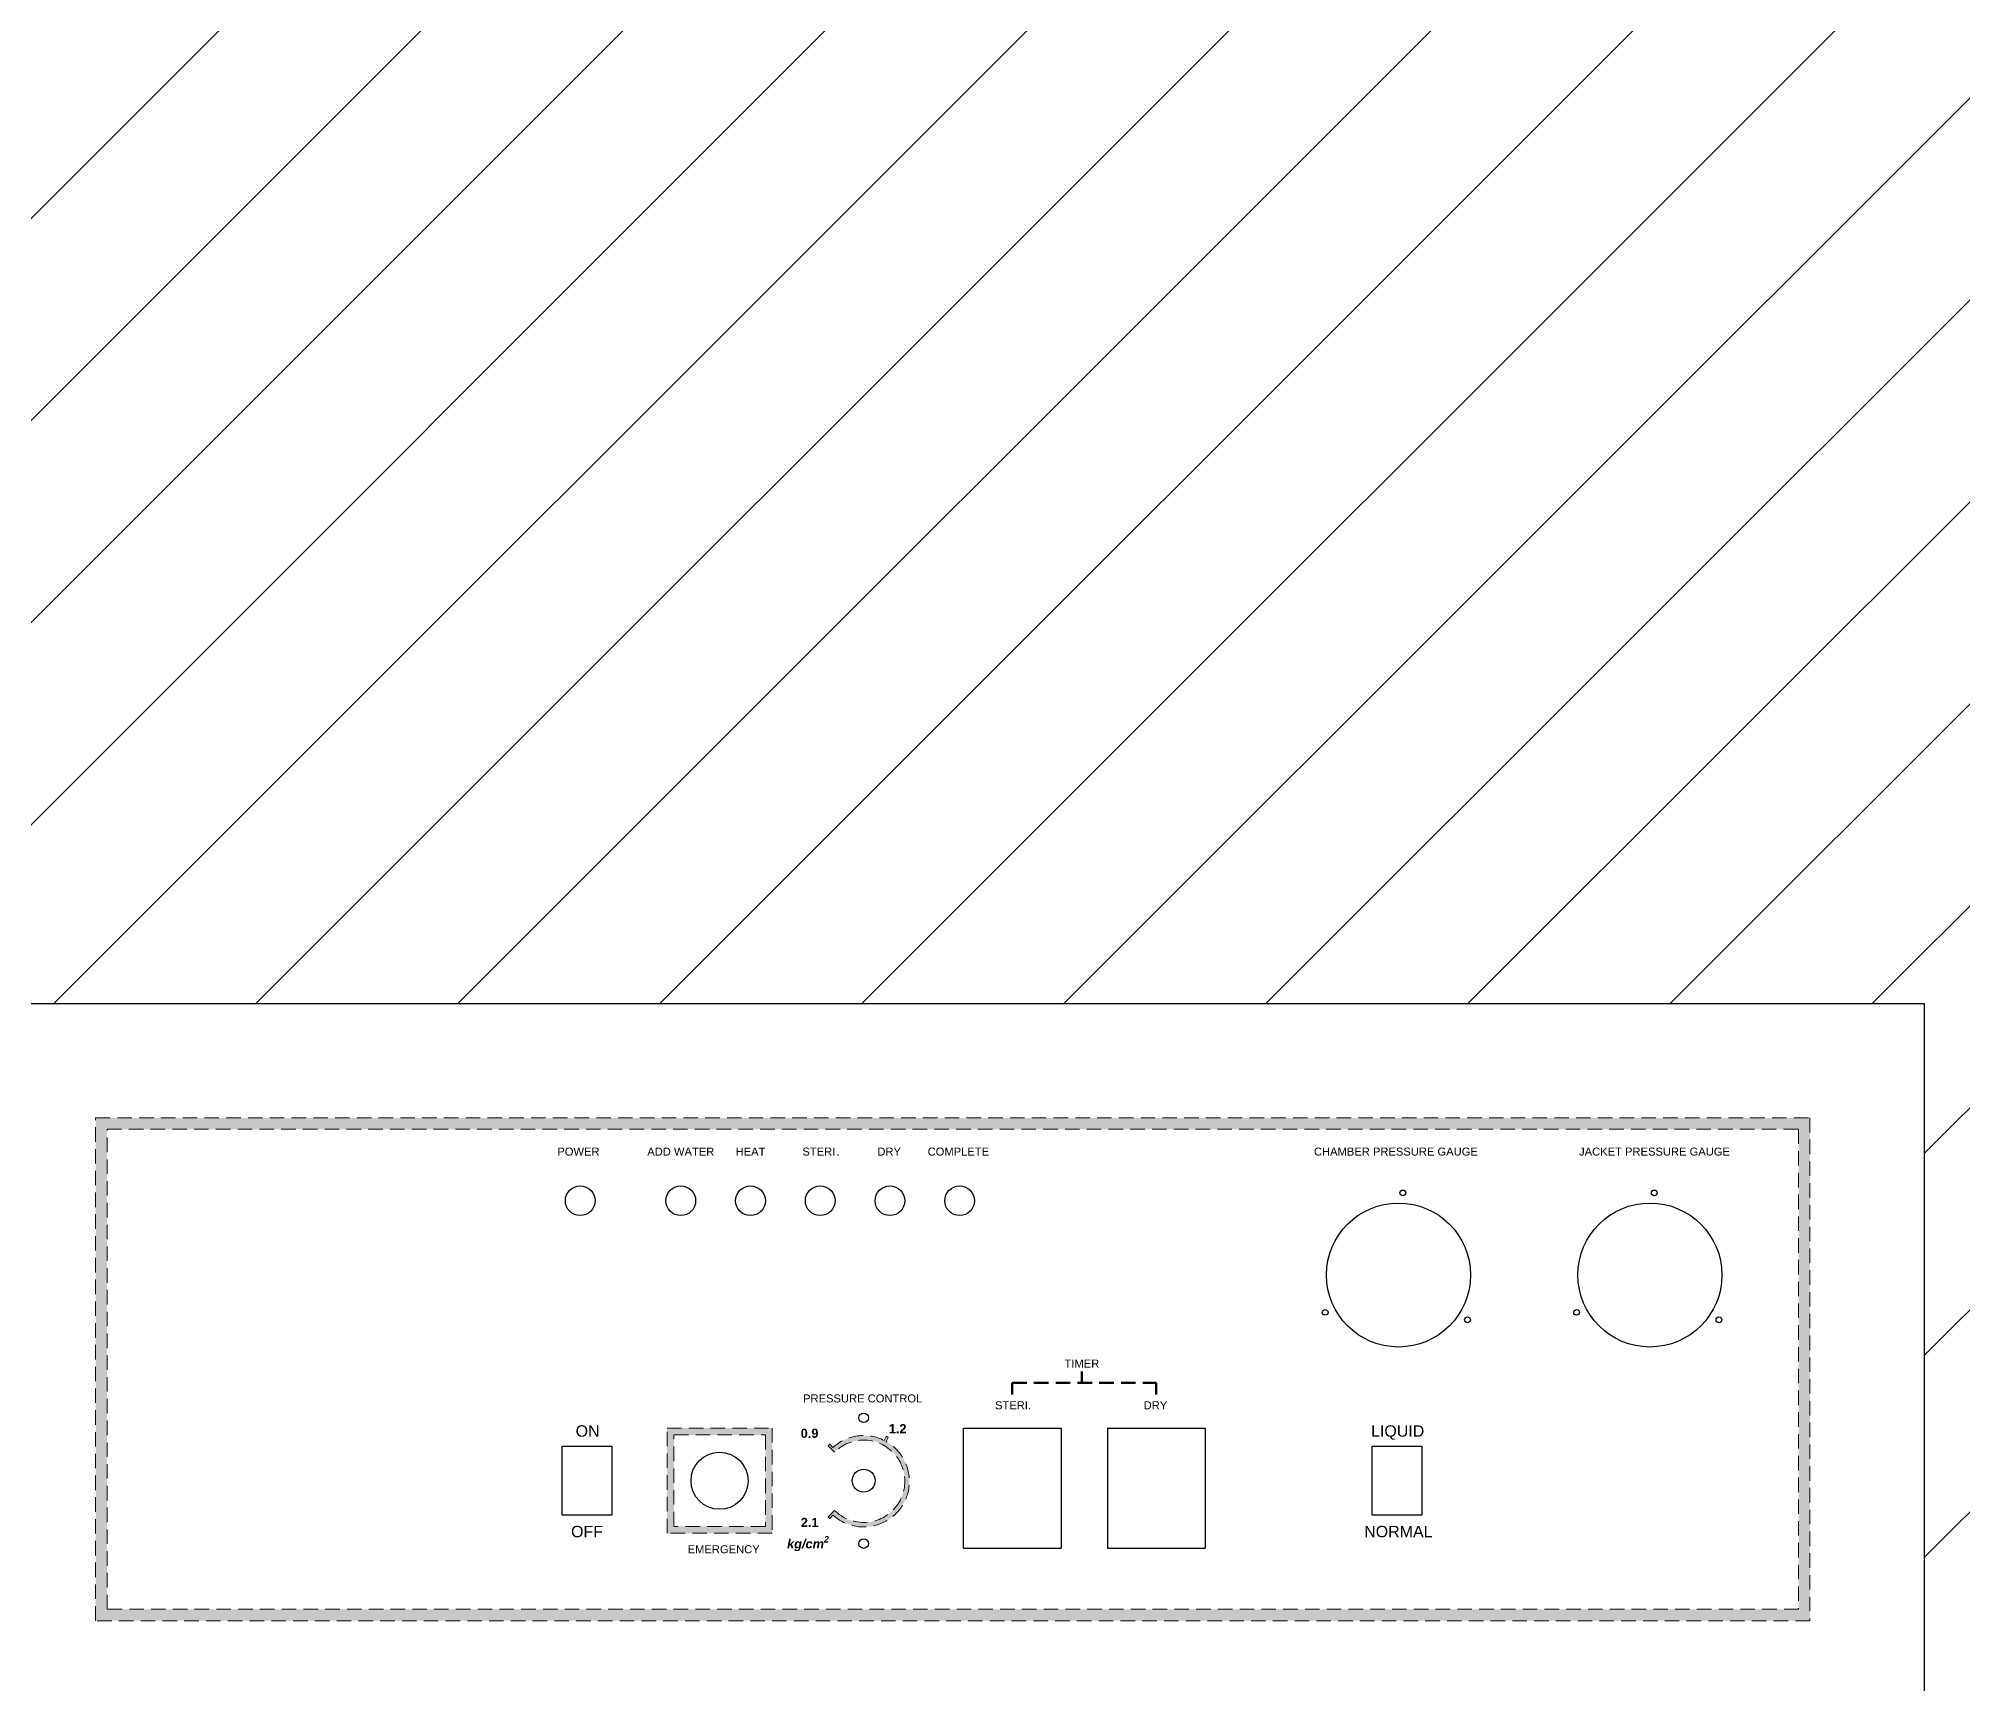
# Model space of a CAD drawing. Header units: millimetres. Extents: x -215875 to 27954, y -2277 to 15904.
# Drawn here: x 20293 to 21135, y 4287 to 5007 of the extents above; entities that cross this region are included whole.
import ezdxf

# ---------------------------------------------------------------- set-up
doc = ezdxf.new("R2010")
doc.units = ezdxf.units.MM
doc.header["$MEASUREMENT"] = 0
doc.linetypes.add('HIDDEN', pattern=[9.525, 6.35, -3.175])
doc.layers.get('0').update_dxf_attribs({"lineweight": 25})
doc.layers.add('DIM', color=3, linetype='Continuous', lineweight=9)
doc.layers.add('H', color=2, linetype='HIDDEN', lineweight=15)
doc.styles.get("Standard").update_dxf_attribs({"font": 'KAIU.TTF'})

msp = doc.modelspace()

# ---------------------------------------------------------------- hatches: boundary and pattern name
at = {"layer": 'DIM'}
h = msp.add_hatch(dxfattribs=at)
h.set_pattern_fill('ANSI31', color=256, scale=500, style=0)
h.set_pattern_definition([(45, (222423.63, 18353.284), (-44.194174, 44.194174), [])])
h.paths.add_polyline_path([(21117.864, 4584.763), (21117.864, 4259.763), (21117.864, 3556.763), (21117.864, 2904.763), (21092.864, 2904.763), (21092.864, 2894.763), (21080.764, 2894.763), (21080.764, 2889.763), (21086.143, 2889.763), (21086.143, 2883.044), (21089.424, 2879.763), (21117.364, 2879.763), (21117.364, 2876.763), (21247.864, 2876.763), (21247.864, 4663.698), (21917.864, 4663.698), (21917.864, 5576.763), (19467.864, 5576.763), (19467.864, 4663.698), (20137.864, 4663.698), (20137.864, 2876.763), (20268.364, 2876.763), (20268.364, 2879.763), (20296.304, 2879.763), (20299.585, 2883.044), (20299.585, 2889.763), (20304.964, 2889.763), (20304.964, 2894.763), (20292.864, 2894.763), (20292.864, 2904.763), (20267.864, 2904.763), (20267.864, 3556.763), (20267.864, 4259.763), (20267.864, 4584.763)])
at = {"layer": 'H'}
h = msp.add_hatch(color=0, dxfattribs=at)
h.paths.add_polyline_path([(20317.864, 4534.763), (20317.864, 4314.763), (21067.864, 4314.763), (21067.864, 4534.763)])
h.paths.add_polyline_path([(20322.864, 4319.763), (20322.864, 4529.763), (21062.864, 4529.763), (21062.864, 4319.763)], flags=16)
h = msp.add_hatch(color=0, dxfattribs=at)
h.paths.add_polyline_path([(20613.864, 4399.013), (20567.864, 4399.013), (20567.864, 4353.013), (20613.864, 4353.013)])
h.paths.add_polyline_path([(20610.864, 4396.013), (20610.864, 4356.013), (20570.864, 4356.013), (20570.864, 4396.013)], flags=16)
h = msp.add_hatch(color=0, dxfattribs=at)
h.paths.add_polyline_path([(20640.447, 4390.595), (20639.031, 4392.011, 0.011368), (20638.308, 4391.32), (20641.136, 4388.491, -0.3922271), (20665.594, 4389.417), (20665.809, 4391.804, 0.0308309), (20663.746, 4393.152), (20664.647, 4394.94, 0.011368), (20663.764, 4395.41), (20662.864, 4393.624, 0.3099233)])
h.paths.add_polyline_path([(20662.961, 4360.231), (20662.745, 4357.843, 0.5598191), (20665.809, 4391.804), (20665.594, 4389.417, -0.5149167)])
h.paths.add_polyline_path([(20662.745, 4357.843), (20662.961, 4360.231, -0.3411846), (20641.136, 4363.035), (20638.308, 4360.207, 0.011368), (20639.031, 4359.516), (20640.447, 4360.932, 0.3081032)])

# ---------------------------------------------------------------- linework, layer by layer
at = {"color": 0}
for p, q in [((20697.514, 4346.513), (20697.514, 4399.013)), ((20697.514, 4399.013), (20740.214, 4399.013)), ((20740.214, 4399.013), (20740.214, 4346.513)), ((20760.514, 4399.013), (20760.514, 4346.513)), ((20760.514, 4399.013), (20803.214, 4399.013)), ((20803.214, 4399.013), (20803.214, 4346.513)), ((20697.514, 4346.513), (20740.214, 4346.513)), ((20760.514, 4346.513), (20803.214, 4346.513))]:
    msp.add_line(p, q, dxfattribs=at)
for points in [[(20267.864, 4584.763), (21117.864, 4584.763), (21117.864, 4259.763), (20267.864, 4259.763)], [(20521.864, 4361.013), (20543.864, 4361.013), (20543.864, 4391.013), (20521.864, 4391.013)], [(20876.214, 4361.013), (20898.214, 4361.013), (20898.214, 4391.013), (20876.214, 4391.013)]]:
    msp.add_lwpolyline(points, close=True, dxfattribs=at)
for centre, radius in [((20529.864, 4498.513), 6.5), ((20573.864, 4498.513), 6.5), ((20604.364, 4498.513), 6.5), ((20634.864, 4498.513), 6.5), ((20665.364, 4498.513), 6.5), ((20695.864, 4498.513), 6.5), ((20887.864, 4466.013), 31.5), ((20889.747, 4501.948), 1.25), ((20997.864, 4466.013), 31.5), ((20999.747, 4501.948), 1.25), ((20855.788, 4449.67), 1.25), ((20918.056, 4446.406), 1.25), ((20965.788, 4449.67), 1.25), ((21028.056, 4446.406), 1.25), ((20590.864, 4376.013), 12.5)]:
    msp.add_circle(centre, radius, dxfattribs=at)
at = {"color": 0, "lineweight": 25}
for centre, radius in [((20653.864, 4403.513), 2.1), ((20653.864, 4376.013), 5), ((20653.864, 4348.513), 2.1)]:
    msp.add_circle(centre, radius, dxfattribs=at)
at = {"layer": 'H', "color": 0}
for p, q in [((20322.864, 4529.763), (21062.864, 4529.763)), ((20322.864, 4319.763), (20322.864, 4529.763)), ((21062.864, 4529.763), (21062.864, 4319.763)), ((20662.864, 4393.624), (20663.764, 4395.41)), ((20663.746, 4393.152), (20664.647, 4394.94)), ((20641.136, 4388.491), (20638.308, 4391.32)), ((20640.447, 4390.595), (20639.031, 4392.011)), ((20641.136, 4363.035), (20638.308, 4360.207)), ((20640.447, 4360.932), (20639.031, 4359.516)), ((21062.864, 4319.763), (20322.864, 4319.763))]:
    msp.add_line(p, q, dxfattribs=at)
at = {"layer": 'H', "color": 0, "lineweight": 50}
for p, q in [((20749.364, 4418.763), (20749.364, 4423.763)), ((20718.864, 4418.763), (20781.864, 4418.763)), ((20718.864, 4418.763), (20718.864, 4413.763)), ((20781.864, 4418.763), (20781.864, 4413.763))]:
    msp.add_line(p, q, dxfattribs=at)
at = {"layer": 'H', "color": 0}
for points in [[(20317.864, 4534.763), (21067.864, 4534.763), (21067.864, 4314.763), (20317.864, 4314.763)], [(20567.864, 4399.013), (20613.864, 4399.013), (20613.864, 4353.013), (20567.864, 4353.013)], [(20570.864, 4396.013), (20610.864, 4396.013), (20610.864, 4356.013), (20570.864, 4356.013)]]:
    msp.add_lwpolyline(points, close=True, dxfattribs=at)
for radius, start, end in [(20, 63.256316, 132.134016), (22, 60.651065, 63.256316), (22, 132.394749, 135), (20, 227.865984, 60.390332), (18, 225, 135), (22, 225, 227.605251)]:
    msp.add_arc((20653.864, 4375.763), radius, start, end, dxfattribs=at)

# ---------------------------------------------------------------- texts
for s, insert, char_height, width, attachment_point in [('{\\fArial|b0|i0|c0|p34;POWER}', (20519.864, 4521.763), 3.5, 19.50054, 1), ('{\\fArial|b0|i0|c0|p34;ADD WATER}', (20573.865, 4519.996), 3.5, 29.9713, 5), ('{\\fArial|b0|i0|c0|p34;HEAT}', (20604.365, 4519.996), 3.5, 19, 5), ('{\\fArial|b0|i0|c0|p34;STERI}.', (20635.444, 4519.996), 3.5, 19, 5), ('{\\fArial|b0|i0|c0|p34;DRY}', (20659.864, 4521.763), 3.5, 14.99983, 1), ('{\\fArial|b0|i0|c0|p34;COMPLETE}', (20681.864, 4521.763), 3.5, 23.49974, 1), ('{\\fArial|b0|i0|c0|p34;CHAMBER PRESSURE GAUGE}', (20850.864, 4521.763), 3.5, 77.43945, 1), ('{\\fArial|b0|i0|c0|p34;JACKET PRESSURE GAUGE}', (20966.864, 4521.763), 3.5, 67.407, 1), ('{\\fArial|b0|i0|c0|p34;TIMER}', (20749.364, 4427.269), 3.5, 59.839, 5), ('{\\fArial|b0|i0|c0|p34;PRESSURE CONTROL}', (20627.364, 4413.763), 3.5, 56.4195, 1), ('{\\fArial|b0|i0|c0|p34;STERI.}', (20711.328, 4410.763), 3.5, 43.963, 1), ('{\\fArial|b0|i0|c0|p34;DRY}', (20776.364, 4410.763), 3.5, 35.41234, 1), ('{\\fArial|b0|i0|c0|p34;ON}', (20527.864, 4400.263), 5, 14.49951, 1), ('{\\fArial|b1|i0|c0|p34;0.9}', (20626.311, 4398.763), 4, 25.84153, 1), ('{\\fArial|b1|i0|c0|p34;1.2}', (20664.864, 4400.763), 4, 11.85227, 1), ('{\\fArial|b0|i0|c0|p34;OFF}', (20525.864, 4356.263), 5, 16.49951, 1), ('{\\fArial|b1|i0|c0|p34;2.1}', (20626.364, 4359.763), 4, 25.7884, 1), ('{\\fArial|b0|i0|c0|p34;EMERGENCY}', (20576.864, 4347.763), 3.5, 23.5, 1), ('\\A1;{\\fArial|b1|i1|c0|p34;kg/cm\\H0.7x;\\S2^  ;}', (20620.364, 4351.763), 4, 25.94918, 1)]:
    msp.add_mtext(s, dxfattribs=dict(at, insert=insert, char_height=char_height, width=width, attachment_point=attachment_point))
at = {"layer": 'H', "color": 0, "char_height": 5, "attachment_point": 1}
for s, insert in [('{\\fARIAL|b0|i0|c0|p34;LIQUID}', (20875.864, 4400.263)), ('{\\fArial|b0|i0|c0|p34;NORMAL}', (20872.864, 4356.263))]:
    msp.add_mtext(s, dxfattribs=dict(at, insert=insert))

doc.saveas('drawing.dxf')
